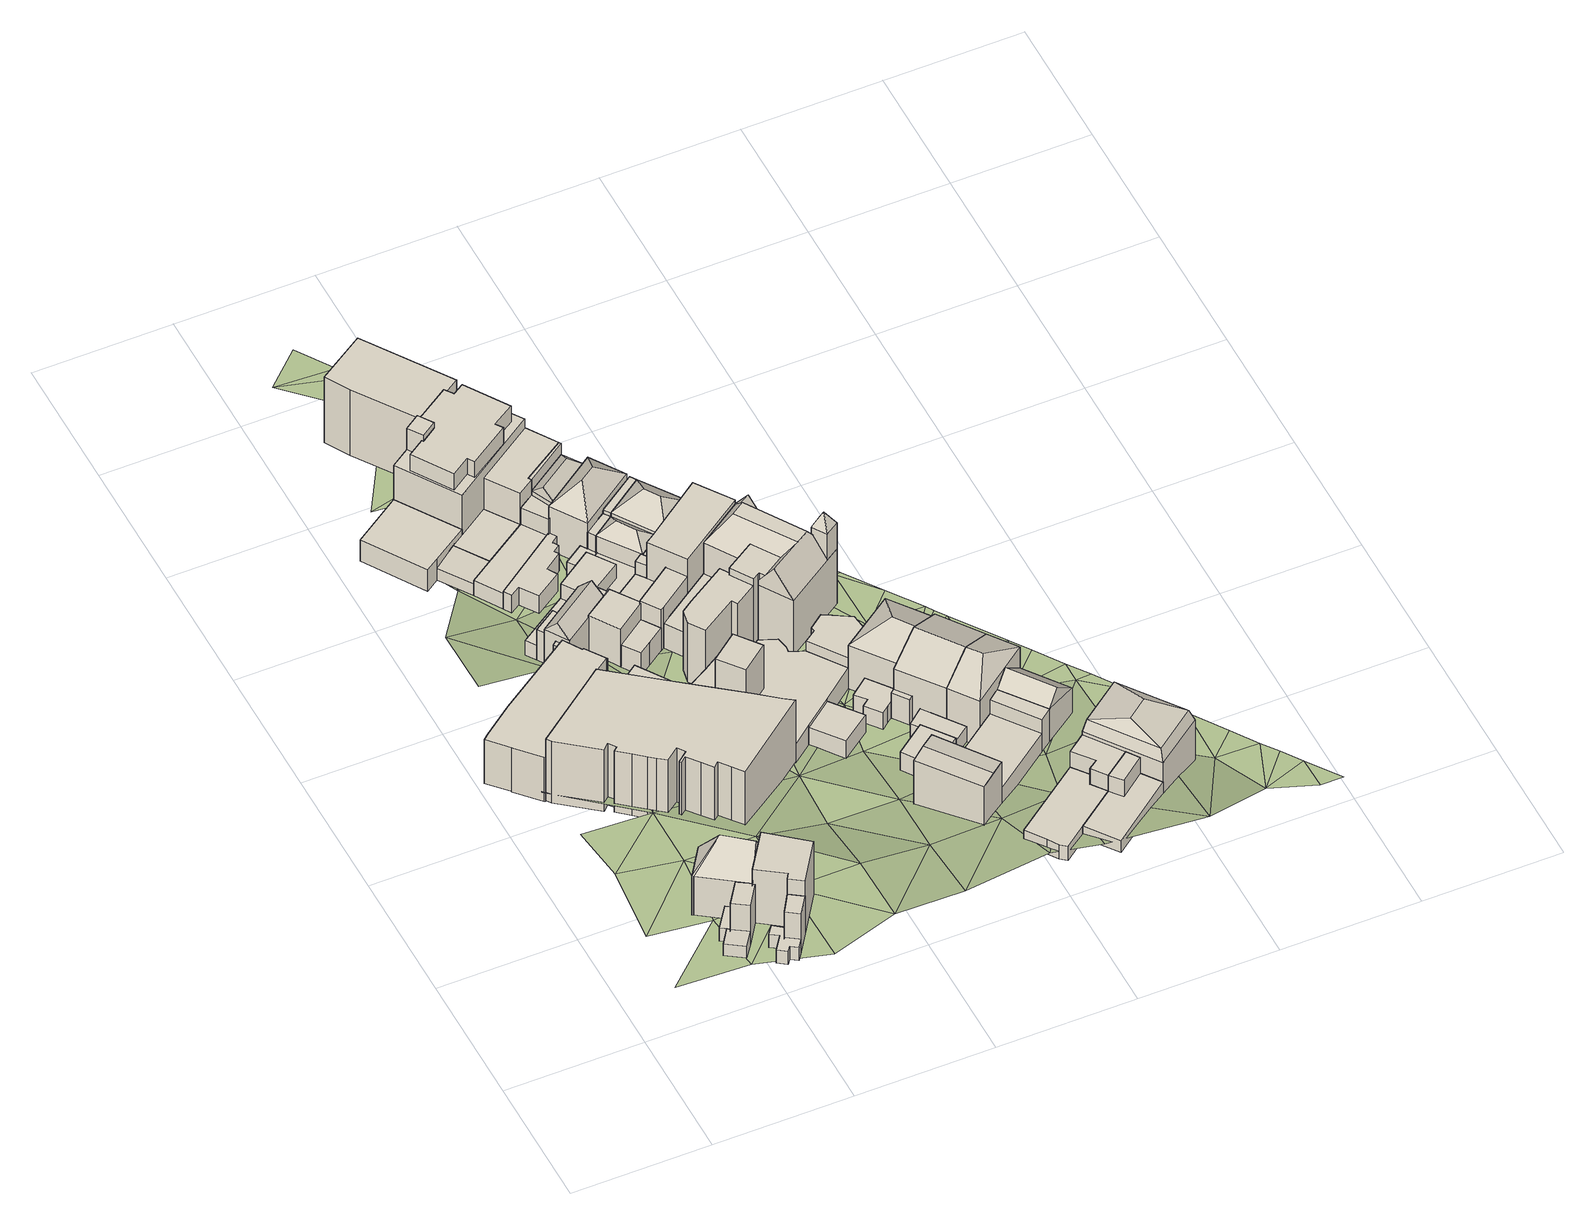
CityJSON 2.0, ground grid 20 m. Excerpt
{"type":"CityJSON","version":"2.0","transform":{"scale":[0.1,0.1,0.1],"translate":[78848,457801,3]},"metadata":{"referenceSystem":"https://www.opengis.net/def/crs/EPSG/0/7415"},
"CityObjects":{
"building1":{"type":"Building","children":["building1-1","building1-2","building1-3","building1-4","building1-5"]},
"building1-1":{"type":"BuildingPart","attributes":{"roofType":"1000","AbsoluteEavesHeight":8.99,"AbsoluteRidgeHeight":8.99,"RelativeEavesHeight":2.37,"RelativeRidgeHeight":2.37},"parents":["building1"],"geometry":[{"type":"Solid","lod":"2","boundaries":[[[[0,1,2,3]],[[1,4,5,2]],[[4,6,7,5]],[[6,0,3,7]],[[6,4,1,0]],[[3,2,5,7]]]]}]},
"building1-2":{"type":"BuildingPart","attributes":{"roofType":"1000","AbsoluteEavesHeight":13.67,"AbsoluteRidgeHeight":13.67,"RelativeEavesHeight":7.06,"RelativeRidgeHeight":7.06},"parents":["building1"],"geometry":[{"type":"Solid","lod":"2","boundaries":[[[[8,9,10,11]],[[9,12,13,10]],[[12,14,15,13]],[[14,16,3,15]],[[16,17,7,3]],[[17,8,11,7]],[[17,16,14,12,9,8]],[[11,10,13,15,3,7]]]]}]},
"building1-3":{"type":"BuildingPart","attributes":{"roofType":"1120","AbsoluteEavesHeight":13.67,"AbsoluteRidgeHeight":18.21,"RelativeEavesHeight":7.1,"RelativeRidgeHeight":11.63},"parents":["building1"],"geometry":[{"type":"Solid","lod":"2","boundaries":[[[[18,19,20,21]],[[19,22,23,20]],[[22,24,25,23]],[[24,18,21,25]],[[19,18,26]],[[22,19,26]],[[24,22,26]],[[18,24,26]],[[21,20,23,25]]]]}]},
"building1-4":{"type":"BuildingPart","attributes":{"roofType":"1130","AbsoluteEavesHeight":13.67,"AbsoluteRidgeHeight":18.21,"RelativeEavesHeight":7.1,"RelativeRidgeHeight":11.63},"parents":["building1"],"geometry":[{"type":"Solid","lod":"2","boundaries":[[[[8,22,23,11]],[[22,19,20,23]],[[19,27,28,20]],[[27,8,11,28]],[[19,22,26]],[[8,27,29]],[[22,8,29,26]],[[27,19,26,29]],[[11,23,20,28]]]]}]},
"building1-5":{"type":"BuildingPart","attributes":{"roofType":"1010","AbsoluteEavesHeight":8.85,"AbsoluteRidgeHeight":9.02,"RelativeEavesHeight":2.24,"RelativeRidgeHeight":2.4},"parents":["building1"],"geometry":[{"type":"Solid","lod":"2","boundaries":[[[[30,31,32,15]],[[31,33,34,32]],[[33,35,36,34]],[[35,30,15,36]],[[35,33,31,30]],[[15,32,34,36]]]]}]},
"building2":{"type":"Building","attributes":{"roofType":"1000","AbsoluteEavesHeight":12.19,"AbsoluteRidgeHeight":12.19,"RelativeEavesHeight":8.06,"RelativeRidgeHeight":8.06},"geometry":[{"type":"Solid","lod":"2","boundaries":[[[[37,38,39,40]],[[38,41,42,39]],[[41,43,44,42]],[[43,45,46,44]],[[45,47,48,46]],[[47,49,50,48]],[[49,51,52,50]],[[51,53,54,52]],[[53,55,56,54]],[[55,57,58,56]],[[57,59,60,58]],[[59,61,62,60]],[[61,63,64,62]],[[63,37,40,64]],[[63,61,59,57,55,53,51,49,47,45,43,41,38,37]],[[40,39,42,44,46,48,50,52,54,56,58,60,62,64]]]]}]},
"building3":{"type":"Building","children":["building3-1","building3-2","building3-3"]},
"building3-1":{"type":"BuildingPart","attributes":{"roofType":"1000","AbsoluteEavesHeight":13.61,"AbsoluteRidgeHeight":13.61,"RelativeEavesHeight":7,"RelativeRidgeHeight":7},"parents":["building3"],"geometry":[{"type":"Solid","lod":"2","boundaries":[[[[65,66,67,68]],[[66,69,70,67]],[[69,71,72,70]],[[71,73,74,72]],[[73,65,68,74]],[[73,71,69,66,65]],[[68,67,70,72,74]]]]}]},
"building3-2":{"type":"BuildingPart","attributes":{"roofType":"1000","AbsoluteEavesHeight":9.01,"AbsoluteRidgeHeight":9.01,"RelativeEavesHeight":2.39,"RelativeRidgeHeight":2.39},"parents":["building3"],"geometry":[{"type":"Solid","lod":"2","boundaries":[[[[75,76,77,78]],[[76,79,80,77]],[[79,81,82,80]],[[81,83,84,82]],[[83,85,86,84]],[[85,87,88,86]],[[87,89,67,88]],[[89,90,68,67]],[[90,91,74,68]],[[91,75,78,74]],[[91,90,89,87,85,83,81,79,76,75]],[[78,77,80,82,84,86,88,67,68,74]]]]}]},
"building3-3":{"type":"BuildingPart","attributes":{"roofType":"1000","AbsoluteEavesHeight":16.35,"AbsoluteRidgeHeight":16.35,"RelativeEavesHeight":9.78,"RelativeRidgeHeight":9.78},"parents":["building3"],"geometry":[{"type":"Solid","lod":"2","boundaries":[[[[92,93,70,72]],[[93,94,95,70]],[[94,96,10,95]],[[96,97,28,10]],[[97,98,99,28]],[[98,92,72,99]],[[98,97,96,94,93,92]],[[72,70,95,10,28,99]]]]}]},
"building4":{"type":"Building","attributes":{"roofType":"1000","AbsoluteEavesHeight":15.6,"AbsoluteRidgeHeight":15.6,"RelativeEavesHeight":11.34,"RelativeRidgeHeight":11.34},"geometry":[{"type":"Solid","lod":"2","boundaries":[[[[100,101,102,103]],[[101,104,105,102]],[[104,106,107,105]],[[106,108,109,107]],[[108,110,111,109]],[[110,112,113,111]],[[112,114,115,113]],[[114,116,117,115]],[[116,118,119,117]],[[118,120,121,119]],[[120,122,123,121]],[[122,124,125,123]],[[124,126,127,125]],[[126,128,129,127]],[[128,130,131,129]],[[130,132,133,131]],[[132,134,135,133]],[[134,136,137,135]],[[136,138,139,137]],[[138,140,141,139]],[[140,142,143,141]],[[142,144,145,143]],[[144,146,147,145]],[[146,148,149,147]],[[148,150,151,149]],[[150,152,153,151]],[[152,154,155,153]],[[154,156,157,155]],[[156,158,159,157]],[[158,100,103,159]],[[158,156,154,152,150,148,146,144,142,140,138,136,134,132,130,128,126,124,122,120,118,116,114,112,110,108,106,104,101,100]],[[103,102,105,107,109,111,113,115,117,119,121,123,125,127,129,131,133,135,137,139,141,143,145,147,149,151,153,155,157,159]]]]}]},
"building5":{"type":"Building","children":["building5-1","building5-2","building5-3","building5-4","building5-5"]},
"building5-1":{"type":"BuildingPart","attributes":{"roofType":"1000","AbsoluteEavesHeight":16.5,"AbsoluteRidgeHeight":16.5,"RelativeEavesHeight":2.91,"RelativeRidgeHeight":2.91},"parents":["building5"],"geometry":[{"type":"Solid","lod":"2","boundaries":[[[[160,161,162,163]],[[161,164,165,162]],[[164,166,167,165]],[[166,168,169,167]],[[168,170,171,169]],[[170,172,173,171]],[[172,174,175,173]],[[174,176,177,175]],[[176,178,179,177]],[[178,180,181,179]],[[180,182,183,181]],[[182,184,185,183]],[[184,186,187,185]],[[186,188,189,187]],[[188,160,163,189]],[[188,186,184,182,180,178,176,174,172,170,168,166,164,161,160]],[[163,162,165,167,169,171,173,175,177,179,181,183,185,187,189]]]]}]},
"building5-2":{"type":"BuildingPart","attributes":{"roofType":"1000","AbsoluteEavesHeight":15.49,"AbsoluteRidgeHeight":15.49,"RelativeEavesHeight":12.06,"RelativeRidgeHeight":12.06},"parents":["building5"],"geometry":[{"type":"Solid","lod":"2","boundaries":[[[[190,191,192,193]],[[191,194,195,192]],[[194,196,197,195]],[[196,198,199,197]],[[198,190,193,199]],[[198,196,194,191,190]],[[193,192,195,197,199]]]]}]},
"building5-3":{"type":"BuildingPart","attributes":{"roofType":"1000","AbsoluteEavesHeight":7.29,"AbsoluteRidgeHeight":7.29,"RelativeEavesHeight":3.86,"RelativeRidgeHeight":3.86},"parents":["building5"],"geometry":[{"type":"Solid","lod":"2","boundaries":[[[[200,201,202,203]],[[201,204,205,202]],[[204,206,207,205]],[[206,208,209,207]],[[208,200,203,209]],[[208,206,204,201,200]],[[203,202,205,207,209]]]]}]},
"building5-4":{"type":"BuildingPart","attributes":{"roofType":"1000","AbsoluteEavesHeight":13.59,"AbsoluteRidgeHeight":13.59,"RelativeEavesHeight":10.16,"RelativeRidgeHeight":10.16},"parents":["building5"],"geometry":[{"type":"Solid","lod":"2","boundaries":[[[[210,169,193,207]],[[169,211,199,193]],[[211,212,213,199]],[[212,214,209,213]],[[214,210,207,209]],[[214,212,211,169,210]],[[207,193,199,213,209]]]]}]},
"building5-5":{"type":"BuildingPart","attributes":{"roofType":"1000","AbsoluteEavesHeight":17.54,"AbsoluteRidgeHeight":17.54,"RelativeEavesHeight":3.94,"RelativeRidgeHeight":3.94},"parents":["building5"],"geometry":[{"type":"Solid","lod":"2","boundaries":[[[[215,216,165,167]],[[216,217,162,165]],[[217,218,219,162]],[[218,215,167,219]],[[218,217,216,215]],[[167,165,162,219]]]]}]},
"building6":{"type":"Building","children":["building6-1","building6-2","building6-3"]},
"building6-1":{"type":"BuildingPart","attributes":{"roofType":"1000","AbsoluteEavesHeight":6.29,"AbsoluteRidgeHeight":6.29,"RelativeEavesHeight":2.82,"RelativeRidgeHeight":2.82},"parents":["building6"],"geometry":[{"type":"Solid","lod":"2","boundaries":[[[[220,221,222,223]],[[221,224,225,222]],[[224,226,227,225]],[[226,220,223,227]],[[226,224,221,220]],[[223,222,225,227]]]]}]},
"building6-2":{"type":"BuildingPart","attributes":{"roofType":"1010","AbsoluteEavesHeight":6.01,"AbsoluteRidgeHeight":6.29,"RelativeEavesHeight":2.53,"RelativeRidgeHeight":2.81},"parents":["building6"],"geometry":[{"type":"Solid","lod":"2","boundaries":[[[[228,229,230,231]],[[229,220,223,230]],[[220,226,227,223]],[[226,228,231,227]],[[226,220,229,228]],[[231,230,223,227]]]]}]},
"building6-3":{"type":"BuildingPart","attributes":{"roofType":"1000","AbsoluteEavesHeight":12,"AbsoluteRidgeHeight":12,"RelativeEavesHeight":8.54,"RelativeRidgeHeight":8.54},"parents":["building6"],"geometry":[{"type":"Solid","lod":"2","boundaries":[[[[232,233,234,235]],[[233,236,237,234]],[[236,238,239,237]],[[238,240,225,239]],[[240,241,222,225]],[[241,232,235,222]],[[241,240,238,236,233,232]],[[235,234,237,239,225,222]]]]}]},
"building7":{"type":"Building","children":["building7-1","building7-2","building7-3","building7-4"]},
"building7-1":{"type":"BuildingPart","attributes":{"roofType":"1130","AbsoluteEavesHeight":10,"AbsoluteRidgeHeight":11.99,"RelativeEavesHeight":6.53,"RelativeRidgeHeight":8.52},"parents":["building7"],"geometry":[{"type":"Solid","lod":"2","boundaries":[[[[242,243,244,239]],[[243,245,246,244]],[[245,247,248,246]],[[247,242,239,248]],[[245,243,249]],[[242,247,250]],[[243,242,250,249]],[[247,245,249,250]],[[239,244,246,248]]]]}]},
"building7-2":{"type":"BuildingPart","attributes":{"roofType":"1000","AbsoluteEavesHeight":12,"AbsoluteRidgeHeight":12,"RelativeEavesHeight":8.53,"RelativeRidgeHeight":8.53},"parents":["building7"],"geometry":[{"type":"Solid","lod":"2","boundaries":[[[[238,236,237,239]],[[236,233,234,237]],[[233,251,244,234]],[[251,238,239,244]],[[251,233,236,238]],[[239,237,234,244]]]]}]},
"building7-3":{"type":"BuildingPart","attributes":{"roofType":"1000","AbsoluteEavesHeight":9.3,"AbsoluteRidgeHeight":9.3,"RelativeEavesHeight":5.83,"RelativeRidgeHeight":5.83},"parents":["building7"],"geometry":[{"type":"Solid","lod":"2","boundaries":[[[[252,253,248,239]],[[253,254,255,248]],[[254,256,257,255]],[[256,252,239,257]],[[256,254,253,252]],[[239,248,255,257]]]]}]},
"building7-4":{"type":"BuildingPart","attributes":{"roofType":"1000","AbsoluteEavesHeight":6.29,"AbsoluteRidgeHeight":6.29,"RelativeEavesHeight":2.82,"RelativeRidgeHeight":2.82},"parents":["building7"],"geometry":[{"type":"Solid","lod":"2","boundaries":[[[[258,259,260,255]],[[259,261,231,260]],[[261,262,257,231]],[[262,258,255,257]],[[262,261,259,258]],[[255,260,231,257]]]]}]},
"building8":{"type":"Building","children":["building8-1","building8-2","building8-3"]},
"building8-1":{"type":"BuildingPart","attributes":{"roofType":"1000","AbsoluteEavesHeight":7.26,"AbsoluteRidgeHeight":7.26,"RelativeEavesHeight":3.71,"RelativeRidgeHeight":3.71},"parents":["building8"],"geometry":[{"type":"Solid","lod":"2","boundaries":[[[[263,264,265,266]],[[264,267,268,265]],[[267,269,270,268]],[[269,271,272,270]],[[271,273,274,272]],[[273,275,276,274]],[[275,277,278,276]],[[277,279,280,278]],[[279,281,282,280]],[[281,283,284,282]],[[283,285,286,284]],[[285,287,288,286]],[[287,289,290,288]],[[289,291,292,290]],[[291,293,294,292]],[[293,295,296,294]],[[295,297,298,296]],[[297,299,300,298]],[[299,301,302,300]],[[301,303,304,302]],[[303,305,306,304]],[[305,263,266,306]],[[305,303,301,299,297,295,293,291,289,287,285,283,281,279,277,275,273,271,269,267,264,263]],[[266,265,268,270,272,274,276,278,280,282,284,286,288,290,292,294,296,298,300,302,304,306]]]]}]},
"building8-2":{"type":"BuildingPart","attributes":{"roofType":"1000","AbsoluteEavesHeight":9.06,"AbsoluteRidgeHeight":9.06,"RelativeEavesHeight":5.53,"RelativeRidgeHeight":5.53},"parents":["building8"],"geometry":[{"type":"Solid","lod":"2","boundaries":[[[[307,308,306,266]],[[308,309,310,306]],[[309,311,312,310]],[[311,313,314,312]],[[313,315,316,314]],[[315,317,318,316]],[[317,319,320,318]],[[319,321,322,320]],[[321,323,324,322]],[[323,325,326,324]],[[325,307,266,326]],[[325,323,321,319,317,315,313,311,309,308,307]],[[266,306,310,312,314,316,318,320,322,324,326]]]]}]},
"building8-3":{"type":"BuildingPart","attributes":{"roofType":"1000","AbsoluteEavesHeight":15.32,"AbsoluteRidgeHeight":15.32,"RelativeEavesHeight":8.05,"RelativeRidgeHeight":8.05},"parents":["building8"],"geometry":[{"type":"Solid","lod":"2","boundaries":[[[[327,328,329,330]],[[328,331,332,329]],[[331,333,334,332]],[[333,327,330,334]],[[333,331,328,327]],[[330,329,332,334]]]]}]},
"building9":{"type":"Building","children":["building9-1","building9-2","building9-3","building9-4","building9-5","building9-6","building9-7","building9-8","building9-9","building9-10","building9-11"]},
"building9-1":{"type":"BuildingPart","attributes":{"roofType":"1000","AbsoluteEavesHeight":9.78,"AbsoluteRidgeHeight":9.78,"RelativeEavesHeight":6.28,"RelativeRidgeHeight":6.28},"parents":["building9"],"geometry":[{"type":"Solid","lod":"2","boundaries":[[[[335,336,337,338]],[[336,339,340,337]],[[339,341,342,340]],[[341,335,338,342]],[[341,339,336,335]],[[338,337,340,342]]]]}]},
"building9-2":{"type":"BuildingPart","attributes":{"roofType":"1000","AbsoluteEavesHeight":10.38,"AbsoluteRidgeHeight":10.38,"RelativeEavesHeight":6.91,"RelativeRidgeHeight":6.91},"parents":["building9"],"geometry":[{"type":"Solid","lod":"2","boundaries":[[[[343,344,345,337]],[[344,346,347,345]],[[346,348,340,347]],[[348,343,337,340]],[[348,346,344,343]],[[337,345,347,340]]]]}]},
"building9-3":{"type":"BuildingPart","attributes":{"roofType":"1040","AbsoluteEavesHeight":10.38,"AbsoluteRidgeHeight":13.21,"RelativeEavesHeight":6.92,"RelativeRidgeHeight":9.75},"parents":["building9"],"geometry":[{"type":"Solid","lod":"2","boundaries":[[[[349,348,340,350]],[[348,346,347,340]],[[346,351,352,347]],[[351,349,350,352]],[[346,348,353]],[[349,351,354]],[[348,349,354,353]],[[351,346,353,354]],[[350,340,347,352]]]]}]},
"building9-4":{"type":"BuildingPart","attributes":{"roofType":"1000","AbsoluteEavesHeight":9.04,"AbsoluteRidgeHeight":9.04,"RelativeEavesHeight":4.76,"RelativeRidgeHeight":4.76},"parents":["building9"],"geometry":[{"type":"Solid","lod":"2","boundaries":[[[[355,356,357,358]],[[356,359,360,357]],[[359,361,362,360]],[[361,355,358,362]],[[361,359,356,355]],[[358,357,360,362]]]]}]},
"building9-5":{"type":"BuildingPart","attributes":{"roofType":"1030","AbsoluteEavesHeight":10.24,"AbsoluteRidgeHeight":12.26,"RelativeEavesHeight":6.48,"RelativeRidgeHeight":8.49},"parents":["building9"],"geometry":[{"type":"Solid","lod":"2","boundaries":[[[[363,364,365,366]],[[364,367,368,365]],[[367,369,370,368]],[[369,363,366,370]],[[367,364,371]],[[363,369,372]],[[364,363,372,371]],[[369,367,371,372]],[[366,365,368,370]]]]}]},
"building9-6":{"type":"BuildingPart","attributes":{"roofType":"1000","AbsoluteEavesHeight":9.78,"AbsoluteRidgeHeight":9.78,"RelativeEavesHeight":6.29,"RelativeRidgeHeight":6.29},"parents":["building9"],"geometry":[{"type":"Solid","lod":"2","boundaries":[[[[373,374,375,350]],[[374,376,377,375]],[[376,378,379,377]],[[378,373,350,379]],[[378,376,374,373]],[[350,375,377,379]]]]}]},
"building9-7":{"type":"BuildingPart","attributes":{"roofType":"1040","AbsoluteEavesHeight":9.78,"AbsoluteRidgeHeight":11.68,"RelativeEavesHeight":6.29,"RelativeRidgeHeight":8.19},"parents":["building9"],"geometry":[{"type":"Solid","lod":"2","boundaries":[[[[339,378,379,340]],[[378,376,377,379]],[[376,341,342,377]],[[341,339,340,342]],[[376,378,380]],[[339,341,381]],[[378,339,381,380]],[[341,376,380,381]],[[340,379,377,342]]]]}]},
"building9-8":{"type":"BuildingPart","attributes":{"roofType":"1000","AbsoluteEavesHeight":9.35,"AbsoluteRidgeHeight":9.35,"RelativeEavesHeight":5.82,"RelativeRidgeHeight":5.82},"parents":["building9"],"geometry":[{"type":"Solid","lod":"2","boundaries":[[[[382,383,384,385]],[[383,386,387,384]],[[386,388,389,387]],[[388,390,391,389]],[[390,392,393,391]],[[392,382,385,393]],[[392,390,388,386,383,382]],[[385,384,387,389,391,393]]]]}]},
"building9-9":{"type":"BuildingPart","attributes":{"roofType":"1000","AbsoluteEavesHeight":6.78,"AbsoluteRidgeHeight":6.78,"RelativeEavesHeight":3.27,"RelativeRidgeHeight":3.27},"parents":["building9"],"geometry":[{"type":"Solid","lod":"2","boundaries":[[[[394,395,389,391]],[[395,396,387,389]],[[396,397,398,387]],[[397,399,400,398]],[[399,401,393,400]],[[401,394,391,393]],[[401,399,397,396,395,394]],[[391,389,387,398,400,393]]]]}]},
"building9-10":{"type":"BuildingPart","attributes":{"roofType":"1000","AbsoluteEavesHeight":6.75,"AbsoluteRidgeHeight":6.75,"RelativeEavesHeight":3.07,"RelativeRidgeHeight":3.07},"parents":["building9"],"geometry":[{"type":"Solid","lod":"2","boundaries":[[[[402,403,404,405]],[[403,406,407,404]],[[406,408,409,407]],[[408,410,411,409]],[[410,412,413,411]],[[412,402,405,413]],[[412,410,408,406,403,402]],[[405,404,407,409,411,413]]]]}]},
"building9-11":{"type":"BuildingPart","attributes":{"roofType":"1000","AbsoluteEavesHeight":9.64,"AbsoluteRidgeHeight":9.64,"RelativeEavesHeight":5.73,"RelativeRidgeHeight":5.73},"parents":["building9"],"geometry":[{"type":"Solid","lod":"2","boundaries":[[[[414,415,416,417]],[[415,418,419,416]],[[418,420,421,419]],[[420,414,417,421]],[[420,418,415,414]],[[417,416,419,421]]]]}]},
"building10":{"type":"Building","children":["building10-1","building10-2","building10-3"]},
"building10-1":{"type":"BuildingPart","attributes":{"roofType":"1000","AbsoluteEavesHeight":6.78,"AbsoluteRidgeHeight":6.78,"RelativeEavesHeight":3.28,"RelativeRidgeHeight":3.28},"parents":["building10"],"geometry":[{"type":"Solid","lod":"2","boundaries":[[[[422,423,338,424]],[[423,397,398,338]],[[397,425,426,398]],[[425,427,428,426]],[[427,429,430,428]],[[429,422,424,430]],[[429,427,425,397,423,422]],[[424,338,398,426,428,430]]]]}]},
"building10-2":{"type":"BuildingPart","attributes":{"roofType":"1040","AbsoluteEavesHeight":11.48,"AbsoluteRidgeHeight":14.59,"RelativeEavesHeight":8.01,"RelativeRidgeHeight":11.12},"parents":["building10"],"geometry":[{"type":"Solid","lod":"2","boundaries":[[[[431,432,246,433]],[[432,434,435,246]],[[434,436,424,435]],[[436,431,433,424]],[[434,432,437]],[[431,436,438]],[[432,431,438,437]],[[436,434,437,438]],[[433,246,435,424]]]]}]},
"building10-3":{"type":"BuildingPart","attributes":{"roofType":"1000","AbsoluteEavesHeight":6.69,"AbsoluteRidgeHeight":6.69,"RelativeEavesHeight":3.22,"RelativeRidgeHeight":3.22},"parents":["building10"],"geometry":[{"type":"Solid","lod":"2","boundaries":[[[[439,440,441,442]],[[440,443,444,441]],[[443,445,446,444]],[[445,447,260,446]],[[447,448,433,260]],[[448,449,450,433]],[[449,451,452,450]],[[451,453,454,452]],[[453,455,456,454]],[[455,457,458,456]],[[457,459,460,458]],[[459,439,442,460]],[[459,457,455,453,451,449,448,447,445,443,440,439]],[[442,441,444,446,260,433,450,452,454,456,458,460]]]]}]},
"building11":{"type":"Building","children":["building11-1","building11-2","building11-3","building11-4","building11-5","building11-6"]},
"building11-1":{"type":"BuildingPart","attributes":{"roofType":"1000","AbsoluteEavesHeight":14.07,"AbsoluteRidgeHeight":14.07,"RelativeEavesHeight":10.62,"RelativeRidgeHeight":10.62},"parents":["building11"],"geometry":[{"type":"Solid","lod":"2","boundaries":[[[[461,462,375,463]],[[462,464,352,375]],[[464,465,466,352]],[[465,467,468,466]],[[467,469,470,468]],[[469,461,463,470]],[[469,467,465,464,462,461]],[[463,375,352,466,468,470]]]]}]},
"building11-2":{"type":"BuildingPart","attributes":{"roofType":"1000","AbsoluteEavesHeight":7.48,"AbsoluteRidgeHeight":7.48,"RelativeEavesHeight":3.96,"RelativeRidgeHeight":3.96},"parents":["building11"],"geometry":[{"type":"Solid","lod":"2","boundaries":[[[[471,472,473,463]],[[472,474,475,473]],[[474,476,477,475]],[[476,478,479,477]],[[478,471,463,479]],[[478,476,474,472,471]],[[463,473,475,477,479]]]]}]},
"building11-3":{"type":"BuildingPart","attributes":{"roofType":"1000","AbsoluteEavesHeight":9.78,"AbsoluteRidgeHeight":9.78,"RelativeEavesHeight":6.27,"RelativeRidgeHeight":6.27},"parents":["building11"],"geometry":[{"type":"Solid","lod":"2","boundaries":[[[[480,374,375,400]],[[374,481,463,375]],[[481,482,479,463]],[[482,480,400,479]],[[482,481,374,480]],[[400,375,463,479]]]]}]},
"building11-4":{"type":"BuildingPart","attributes":{"roofType":"1000","AbsoluteEavesHeight":10.57,"AbsoluteRidgeHeight":10.57,"RelativeEavesHeight":6.95,"RelativeRidgeHeight":6.95},"parents":["building11"],"geometry":[{"type":"Solid","lod":"2","boundaries":[[[[483,484,485,486]],[[484,487,488,485]],[[487,489,490,488]],[[489,491,492,490]],[[491,493,494,492]],[[493,483,486,494]],[[493,491,489,487,484,483]],[[486,485,488,490,492,494]]]]}]},
"building11-5":{"type":"BuildingPart","attributes":{"roofType":"1000","AbsoluteEavesHeight":7.67,"AbsoluteRidgeHeight":7.67,"RelativeEavesHeight":4.08,"RelativeRidgeHeight":4.08},"parents":["building11"],"geometry":[{"type":"Solid","lod":"2","boundaries":[[[[495,496,497,498]],[[496,499,500,497]],[[499,501,490,500]],[[501,502,488,490]],[[502,495,498,488]],[[502,501,499,496,495]],[[498,497,500,490,488]]]]}]},
"building11-6":{"type":"BuildingPart","attributes":{"roofType":"1000","AbsoluteEavesHeight":10.97,"AbsoluteRidgeHeight":10.97,"RelativeEavesHeight":7.46,"RelativeRidgeHeight":7.46},"parents":["building11"],"geometry":[{"type":"Solid","lod":"2","boundaries":[[[[503,504,505,470]],[[504,506,507,505]],[[506,508,509,507]],[[508,510,473,509]],[[510,503,470,473]],[[510,508,506,504,503]],[[470,505,507,509,473]]]]}]},
"building12":{"type":"Building","attributes":{"roofType":"1000","AbsoluteEavesHeight":6.86,"AbsoluteRidgeHeight":6.86,"RelativeEavesHeight":3.12,"RelativeRidgeHeight":3.12},"geometry":[{"type":"Solid","lod":"2","boundaries":[[[[511,512,513,514]],[[512,515,516,513]],[[515,517,518,516]],[[517,511,514,518]],[[517,515,512,511]],[[514,513,516,518]]]]}]},
"building13":{"type":"Building","attributes":{"roofType":"1030","AbsoluteEavesHeight":12.31,"AbsoluteRidgeHeight":12.59,"RelativeEavesHeight":8.29,"RelativeRidgeHeight":8.57},"geometry":[{"type":"Solid","lod":"2","boundaries":[[[[519,520,521,522]],[[520,523,524,521]],[[523,525,526,524]],[[525,519,522,526]],[[523,520,527]],[[519,525,528]],[[520,519,528,527]],[[525,523,527,528]],[[522,521,524,526]]]]}]},
"building14":{"type":"Building","children":["building14-1","building14-2","building14-3","building14-4","building14-5","building14-6","building14-7"]},
"building14-1":{"type":"BuildingPart","attributes":{"roofType":"1130","AbsoluteEavesHeight":13.62,"AbsoluteRidgeHeight":16.23,"RelativeEavesHeight":10.16,"RelativeRidgeHeight":12.77},"parents":["building14"],"geometry":[{"type":"Solid","lod":"2","boundaries":[[[[529,530,531,532]],[[530,533,534,531]],[[533,535,468,534]],[[535,529,532,468]],[[533,530,536]],[[529,535,537]],[[530,529,537,536]],[[535,533,536,537]],[[532,531,534,468]]]]}]},
"building14-2":{"type":"BuildingPart","attributes":{"roofType":"1000","AbsoluteEavesHeight":15.6,"AbsoluteRidgeHeight":15.6,"RelativeEavesHeight":12.05,"RelativeRidgeHeight":12.05},"parents":["building14"],"geometry":[{"type":"Solid","lod":"2","boundaries":[[[[538,539,540,541]],[[539,542,543,540]],[[542,544,545,543]],[[544,546,547,545]],[[546,548,549,547]],[[548,550,551,549]],[[550,538,541,551]],[[550,548,546,544,542,539,538]],[[541,540,543,545,547,549,551]]]]}]},
"building14-3":{"type":"BuildingPart","attributes":{"roofType":"1130","AbsoluteEavesHeight":13.62,"AbsoluteRidgeHeight":17.93,"RelativeEavesHeight":10.12,"RelativeRidgeHeight":14.43},"parents":["building14"],"geometry":[{"type":"Solid","lod":"2","boundaries":[[[[552,553,554,555]],[[553,556,557,554]],[[556,558,559,557]],[[558,552,555,559]],[[556,553,560]],[[552,558,561]],[[553,552,561,560]],[[558,556,560,561]],[[555,554,557,559]]]]}]},
"building14-4":{"type":"BuildingPart","attributes":{"roofType":"1040","AbsoluteEavesHeight":13.62,"AbsoluteRidgeHeight":17.93,"RelativeEavesHeight":10.16,"RelativeRidgeHeight":14.46},"parents":["building14"],"geometry":[{"type":"Solid","lod":"2","boundaries":[[[[562,563,564,565]],[[563,533,534,564]],[[533,553,554,534]],[[553,562,565,554]],[[563,562,566,567]],[[533,563,567,568]],[[553,533,568,560]],[[562,553,560,566]],[[568,567,566,560]],[[565,564,534,554]]]]}]},
"building14-5":{"type":"BuildingPart","attributes":{"roofType":"1000","AbsoluteEavesHeight":14.44,"AbsoluteRidgeHeight":14.44,"RelativeEavesHeight":10.89,"RelativeRidgeHeight":10.89},"parents":["building14"],"geometry":[{"type":"Solid","lod":"2","boundaries":[[[[569,570,541,571]],[[570,572,551,541]],[[572,573,294,551]],[[573,574,292,294]],[[574,575,290,292]],[[575,576,577,290]],[[576,578,579,577]],[[578,580,581,579]],[[580,582,583,581]],[[582,569,571,583]],[[582,580,578,576,575,574,573,572,570,569]],[[571,541,551,294,292,290,577,579,581,583]]]]}]},
"building14-6":{"type":"BuildingPart","attributes":{"roofType":"1000","AbsoluteEavesHeight":7.98,"AbsoluteRidgeHeight":7.98,"RelativeEavesHeight":4.49,"RelativeRidgeHeight":4.49},"parents":["building14"],"geometry":[{"type":"Solid","lod":"2","boundaries":[[[[584,585,586,564]],[[585,587,571,586]],[[587,588,583,571]],[[588,589,581,583]],[[589,590,505,581]],[[590,584,564,505]],[[590,589,588,587,585,584]],[[564,586,571,583,581,505]]]]}]},
"building14-7":{"type":"BuildingPart","attributes":{"roofType":"1120","AbsoluteEavesHeight":18.41,"AbsoluteRidgeHeight":20.77,"RelativeEavesHeight":4.79,"RelativeRidgeHeight":7.15},"parents":["building14"],"geometry":[{"type":"Solid","lod":"2","boundaries":[[[[591,592,593,594]],[[592,595,596,593]],[[595,597,556,596]],[[597,591,594,556]],[[592,591,598]],[[595,592,598]],[[597,595,598]],[[591,597,598]],[[594,593,596,556]]]]}]},
"building15":{"type":"Building","children":["building15-1","building15-2"]},
"building15-1":{"type":"BuildingPart","attributes":{"roofType":"1000","AbsoluteEavesHeight":6.6,"AbsoluteRidgeHeight":6.6,"RelativeEavesHeight":2.95,"RelativeRidgeHeight":2.95},"parents":["building15"],"geometry":[{"type":"Solid","lod":"2","boundaries":[[[[599,600,601,602]],[[600,603,604,601]],[[603,605,606,604]],[[605,607,608,606]],[[607,609,610,608]],[[609,611,612,610]],[[611,599,602,612]],[[611,609,607,605,603,600,599]],[[602,601,604,606,608,610,612]]]]}]},
"building15-2":{"type":"BuildingPart","attributes":{"roofType":"1130","AbsoluteEavesHeight":11.36,"AbsoluteRidgeHeight":14,"RelativeEavesHeight":7.84,"RelativeRidgeHeight":10.48},"parents":["building15"],"geometry":[{"type":"Solid","lod":"2","boundaries":[[[[613,614,266,615]],[[614,616,617,266]],[[616,618,619,617]],[[618,613,615,619]],[[616,614,620]],[[613,618,621]],[[614,613,621,620]],[[618,616,620,621]],[[615,266,617,619]]]]}]},
"building16":{"type":"Building","children":["building16-1","building16-2","building16-3","building16-4"]},
"building16-1":{"type":"BuildingPart","attributes":{"roofType":"1030","AbsoluteEavesHeight":11.96,"AbsoluteRidgeHeight":14.6,"RelativeEavesHeight":8.42,"RelativeRidgeHeight":11.06},"parents":["building16"],"geometry":[{"type":"Solid","lod":"2","boundaries":[[[[622,623,624,619]],[[623,625,626,624]],[[625,627,628,626]],[[627,622,619,628]],[[625,623,629]],[[622,627,630]],[[623,622,630,629]],[[627,625,629,630]],[[619,624,626,628]]]]}]},
"building16-2":{"type":"BuildingPart","attributes":{"roofType":"1000","AbsoluteEavesHeight":8.32,"AbsoluteRidgeHeight":8.32,"RelativeEavesHeight":4.67,"RelativeRidgeHeight":4.67},"parents":["building16"],"geometry":[{"type":"Solid","lod":"2","boundaries":[[[[631,632,633,634]],[[632,635,636,633]],[[635,637,638,636]],[[637,631,634,638]],[[637,635,632,631]],[[634,633,636,638]]]]}]},
"building16-3":{"type":"BuildingPart","attributes":{"roofType":"1000","AbsoluteEavesHeight":6.96,"AbsoluteRidgeHeight":6.96,"RelativeEavesHeight":3.22,"RelativeRidgeHeight":3.22},"parents":["building16"],"geometry":[{"type":"Solid","lod":"2","boundaries":[[[[639,640,641,642]],[[640,643,644,641]],[[643,645,646,644]],[[645,647,648,646]],[[647,649,650,648]],[[649,639,642,650]],[[649,647,645,643,640,639]],[[642,641,644,646,648,650]]]]}]},
"building16-4":{"type":"BuildingPart","attributes":{"roofType":"1000","AbsoluteEavesHeight":6.46,"AbsoluteRidgeHeight":6.46,"RelativeEavesHeight":2.8,"RelativeRidgeHeight":2.8},"parents":["building16"],"geometry":[{"type":"Solid","lod":"2","boundaries":[[[[651,652,653,648]],[[652,654,655,653]],[[654,656,657,655]],[[656,658,650,657]],[[658,651,648,650]],[[658,656,654,652,651]],[[648,653,655,657,650]]]]}]},
"building17":{"type":"Building","children":["building17-1","building17-2","building17-3"]},
"building17-1":{"type":"BuildingPart","attributes":{"roofType":"1030","AbsoluteEavesHeight":8.95,"AbsoluteRidgeHeight":11.97,"RelativeEavesHeight":5.33,"RelativeRidgeHeight":8.35},"parents":["building17"],"geometry":[{"type":"Solid","lod":"2","boundaries":[[[[659,660,661,662]],[[660,663,664,661]],[[663,665,666,664]],[[665,659,662,666]],[[663,660,667]],[[659,665,668]],[[660,659,668,667]],[[665,663,667,668]],[[662,661,664,666]]]]}]},
"building17-2":{"type":"BuildingPart","attributes":{"roofType":"1000","AbsoluteEavesHeight":9.85,"AbsoluteRidgeHeight":9.85,"RelativeEavesHeight":6.11,"RelativeRidgeHeight":6.11},"parents":["building17"],"geometry":[{"type":"Solid","lod":"2","boundaries":[[[[660,659,669,670]],[[659,671,672,669]],[[671,673,674,672]],[[673,660,670,674]],[[673,671,659,660]],[[670,669,672,674]]]]}]},
"building17-3":{"type":"BuildingPart","attributes":{"roofType":"1000","AbsoluteEavesHeight":7.35,"AbsoluteRidgeHeight":7.35,"RelativeEavesHeight":3.59,"RelativeRidgeHeight":3.59},"parents":["building17"],"geometry":[{"type":"Solid","lod":"2","boundaries":[[[[675,676,677,678]],[[676,679,680,677]],[[679,681,682,680]],[[681,675,678,682]],[[681,679,676,675]],[[678,677,680,682]]]]}]},
"building18":{"type":"Building","attributes":{"roofType":"1130","AbsoluteEavesHeight":11.96,"AbsoluteRidgeHeight":14.6,"RelativeEavesHeight":8.4,"RelativeRidgeHeight":11.04},"geometry":[{"type":"Solid","lod":"2","boundaries":[[[[623,683,664,684]],[[683,685,686,664]],[[685,625,687,686]],[[625,623,684,687]],[[685,683,688]],[[623,625,629]],[[683,623,629,688]],[[625,685,688,629]],[[684,664,686,687]]]]}]},
"building19":{"type":"Building","children":["building19-1","building19-2"]},
"building19-1":{"type":"BuildingPart","attributes":{"roofType":"1000","AbsoluteEavesHeight":10.2,"AbsoluteRidgeHeight":10.2,"RelativeEavesHeight":5.35,"RelativeRidgeHeight":5.35},"parents":["building19"],"geometry":[{"type":"Solid","lod":"2","boundaries":[[[[689,690,691,692]],[[690,693,694,691]],[[693,695,696,694]],[[695,689,692,696]],[[695,693,690,689]],[[692,691,694,696]]]]}]},
"building19-2":{"type":"BuildingPart","attributes":{"roofType":"1000","AbsoluteEavesHeight":7.29,"AbsoluteRidgeHeight":7.29,"RelativeEavesHeight":2.16,"RelativeRidgeHeight":2.16},"parents":["building19"],"geometry":[{"type":"Solid","lod":"2","boundaries":[[[[697,698,699,700]],[[698,701,702,699]],[[701,703,704,702]],[[703,705,706,704]],[[705,707,708,706]],[[707,697,700,708]],[[707,705,703,701,698,697]],[[700,699,702,704,706,708]]]]}]},
"building20":{"type":"Building","children":["building20-1","building20-2","building20-3"]},
"building20-1":{"type":"BuildingPart","attributes":{"roofType":"1060","AbsoluteEavesHeight":10.75,"AbsoluteRidgeHeight":13.89,"RelativeEavesHeight":7.17,"RelativeRidgeHeight":10.31},"parents":["building20"],"geometry":[{"type":"Solid","lod":"2","boundaries":[[[[709,710,711,712]],[[710,713,714,711]],[[713,715,716,714]],[[715,709,712,716]],[[710,709,717,718]],[[713,710,718,719]],[[715,713,719,720]],[[709,715,720,717]],[[718,717,721,722]],[[719,718,722]],[[720,719,722,721]],[[717,720,721]],[[712,711,714,716]]]]}]},
"building20-2":{"type":"BuildingPart","attributes":{"roofType":"1000","AbsoluteEavesHeight":7.29,"AbsoluteRidgeHeight":7.29,"RelativeEavesHeight":2.57,"RelativeRidgeHeight":2.57},"parents":["building20"],"geometry":[{"type":"Solid","lod":"2","boundaries":[[[[723,724,725,726]],[[724,727,728,725]],[[727,729,730,728]],[[729,731,732,730]],[[731,733,734,732]],[[733,735,736,734]],[[735,703,737,736]],[[703,723,726,737]],[[703,735,733,731,729,727,724,723]],[[726,725,728,730,732,734,736,737]]]]}]},
"building20-3":{"type":"BuildingPart","attributes":{"roofType":"1000","AbsoluteEavesHeight":10.2,"AbsoluteRidgeHeight":10.2,"RelativeEavesHeight":5.8,"RelativeRidgeHeight":5.8},"parents":["building20"],"geometry":[{"type":"Solid","lod":"2","boundaries":[[[[738,739,740,741]],[[739,742,743,740]],[[742,744,745,743]],[[744,693,746,745]],[[693,690,747,746]],[[690,738,741,747]],[[690,693,744,742,739,738]],[[741,740,743,745,746,747]]]]}]},
"terrain1":{"type":"TINRelief","geometry":[{"type":"CompositeSurface","lod":"2","boundaries":[[[748,749,750]],[[751,752,753]],[[752,750,753]],[[754,751,755]],[[751,753,755]],[[750,749,756]],[[753,750,756]],[[749,757,756]],[[758,759,760]],[[759,755,760]],[[755,753,761]],[[753,756,761]],[[762,763,764]],[[758,760,764]],[[756,757,765]],[[762,764,766]],[[762,766,767]],[[761,756,768]],[[760,755,769]],[[755,761,770]],[[756,765,768]],[[771,772,767]],[[764,760,773]],[[766,764,773]],[[755,770,769]],[[761,768,774]],[[773,760,769]],[[761,774,770]],[[775,771,776]],[[767,766,777]],[[766,773,778]],[[768,765,779]],[[771,767,777]],[[775,776,780]],[[774,768,779]],[[773,769,781]],[[765,782,779]],[[766,778,777]],[[778,773,781]],[[770,774,783]],[[784,785,786]],[[776,771,787]],[[769,770,788]],[[784,780,789]],[[774,779,783]],[[784,789,785]],[[781,769,788]],[[771,777,787]],[[780,776,790]],[[770,783,791]],[[779,782,792]],[[789,780,793]],[[777,778,794]],[[776,787,795]],[[793,780,796]],[[776,795,790]],[[770,797,788]],[[770,791,797]],[[783,779,792]],[[780,790,796]],[[778,781,798]],[[782,799,792]],[[787,777,794]],[[791,783,800]],[[781,788,801]],[[795,787,802]],[[790,795,803]],[[803,795,802]],[[788,797,804]],[[783,792,800]],[[778,798,794]],[[787,805,802]],[[797,791,806]],[[805,787,807]],[[787,794,808]],[[791,800,806]],[[787,808,807]],[[788,804,801]],[[781,801,798]],[[792,799,809]],[[808,794,810]],[[800,792,809]],[[804,797,811]],[[810,794,812]],[[799,813,809]],[[797,806,814]],[[794,815,812]],[[794,798,815]],[[801,804,811]],[[797,814,811]],[[800,809,816]],[[806,800,817]],[[815,798,818]],[[798,801,819]],[[818,798,819]],[[801,820,819]],[[800,816,817]],[[809,813,821]],[[801,811,822]],[[814,806,823]],[[801,824,820]],[[801,822,824]],[[806,817,823]],[[822,811,825]],[[814,826,811]],[[816,809,827]],[[824,822,828]],[[822,825,828]],[[811,826,825]],[[814,823,829]],[[814,830,826]],[[809,821,831]],[[814,829,830]],[[817,816,832]],[[809,831,827]],[[823,817,833]],[[816,827,832]],[[829,823,833]],[[817,834,833]],[[817,835,834]],[[817,832,835]],[[821,836,831]],[[832,827,837]],[[831,838,827]],[[835,832,839]],[[821,840,836]],[[832,837,839]],[[827,838,837]],[[831,836,841]],[[831,842,838]],[[831,841,842]],[[836,843,841]],[[836,840,844]],[[843,836,844]],[[840,845,844]],[[840,846,847]],[[840,847,845]],[[847,846,848]]]}]}
},
"vertices":[
[161,85,60],[149,93,60],[149,93,36],[161,85,36],[172,125,60],[172,125,36],[183,117,60],[183,117,36],
[202,105,107],[201,104,107],[201,104,36],[202,105,36],[204,102,107],[204,102,36],[183,71,107],[183,71,36],[161,85,107],[183,117,107],
[167,193,107],[195,197,107],[195,197,36],[167,193,36],[139,148,107],[139,148,36],[137,149,107],[137,149,36],[182,161,152],
[239,159,107],[239,159,36],[220,132,152],
[183,71,60],[168,51,57],[168,51,36],[143,68,57],[143,68,36],[157,88,60],[157,88,36],
[147,512,92],[155,499,92],[155,499,11],[147,512,11],[65,431,92],[65,431,11],[63,432,92],[63,432,11],[33,465,92],[33,465,11],[34,465,92],[34,465,11],[8,493,92],[8,493,11],[16,500,92],[16,500,11],[60,533,92],[60,533,11],[173,609,92],[173,609,11],[189,583,92],[189,583,11],[191,584,92],[191,584,11],[211,555,92],[211,555,11],[209,555,92],[209,555,11],
[217,43,106],[226,57,106],[226,57,36],[217,43,36],[234,70,106],[234,70,36],[253,57,106],[253,57,36],[235,31,106],[235,31,36],
[226,18,60],[216,25,60],[216,25,36],[226,18,36],[211,18,60],[211,18,36],[198,27,60],[198,27,36],[213,48,60],[213,48,36],[201,56,60],[201,56,36],[211,69,60],[211,69,36],[226,57,60],[217,43,60],[235,31,60],
[253,57,134],[234,70,134],[239,78,134],[239,78,36],[201,104,134],[239,159,134],[293,115,134],[293,115,36],
[368,367,126],[382,357,126],[382,357,13],[368,367,13],[270,270,126],[270,270,13],[258,285,126],[258,285,13],[246,301,126],[246,301,13],[238,294,126],[238,294,13],[226,309,126],[226,309,13],[212,327,126],[212,327,13],[204,320,126],[204,320,13],[202,322,126],[202,322,13],[202,323,126],[202,323,13],[207,327,126],[207,327,13],[217,335,126],[217,335,13],[209,346,126],[209,346,13],[190,331,126],[190,331,13],[178,340,126],[178,340,13],[169,347,126],[169,347,13],[153,360,126],[153,360,13],[135,375,126],[135,375,13],[141,380,126],[141,380,13],[133,390,126],[133,390,13],[124,382,126],[124,382,13],[70,424,126],[70,424,13],[65,431,126],[65,431,13],[155,499,126],[155,499,13],[176,515,126],[176,515,13],[237,468,126],[237,468,13],[268,444,126],[268,444,13],[302,418,126],[302,418,13],[339,390,126],[339,390,13],
[144,966,135],[146,964,135],[146,964,106],[144,966,106],[168,979,135],[168,979,106],[154,1000,135],[154,1000,106],[165,1007,135],[165,1007,106],[208,1035,135],[208,1035,106],[217,1023,135],[217,1023,106],[233,1033,135],[233,1033,106],[273,972,135],[273,972,106],[241,952,135],[241,952,106],[248,942,135],[248,942,106],[189,903,135],[189,903,106],[183,913,135],[183,913,106],[156,895,135],[156,895,106],[120,950,135],[120,950,106],
[165,1007,125],[104,1094,125],[104,1094,4],[165,1007,4],[84,1129,125],[84,1129,4],[152,1173,125],[152,1173,4],[234,1052,125],[234,1052,4],
[109,848,43],[91,836,43],[91,836,4],[109,848,4],[36,921,43],[36,921,4],[105,967,43],[105,967,4],[161,882,43],[161,882,4],
[105,967,106],[234,1052,106],[291,969,106],[291,969,4],[161,882,106],
[154,1000,145],[168,979,145],[146,964,145],[132,985,145],[132,985,106],
[143,870,33],[205,912,33],[205,912,5],[143,870,5],[236,867,33],[236,867,5],[173,825,33],[173,825,5],
[140,803,27],[109,848,27],[109,848,5],[140,803,5],
[291,969,90],[319,927,90],[319,927,5],[291,969,5],[257,887,90],[257,887,5],[259,882,90],[259,882,5],[236,867,90],[205,912,90],
[259,882,70],[321,924,70],[321,924,5],[343,892,70],[343,892,5],[276,845,70],[276,845,5],[316,897,90],[267,864,90],
[321,924,90],
[259,882,63],[276,845,63],[260,833,63],[260,833,5],[237,867,63],[237,867,5],
[260,833,33],[164,766,33],[164,766,5],[140,803,33],[237,867,33],
[501,451,43],[453,413,43],[453,413,5],[501,451,5],[412,381,43],[412,381,5],[382,357,43],[382,357,5],[368,367,43],[368,367,5],[339,390,43],[339,390,5],[302,418,43],[302,418,5],[268,444,43],[268,444,5],[237,468,43],[237,468,5],[176,515,43],[176,515,5],[217,543,43],[217,543,5],[257,572,43],[257,572,5],[301,507,43],[301,507,5],[336,527,43],[336,527,5],[388,560,43],[388,560,5],[393,552,43],[393,552,5],[406,537,43],[406,537,5],[418,545,43],[418,545,5],[442,535,43],[442,535,5],[445,518,43],[445,518,5],[444,510,43],[444,510,5],[465,501,43],[465,501,5],
[501,451,61],[465,501,61],[482,513,61],[482,513,5],[481,519,61],[481,519,5],[502,535,61],[502,535,5],[515,528,61],[515,528,5],[527,521,61],[527,521,5],[539,514,61],[539,514,5],[542,490,61],[542,490,5],[539,487,61],[539,487,5],[544,480,61],[544,480,5],
[361,499,123],[388,464,123],[388,464,43],[361,499,43],[349,434,123],[349,434,43],[322,469,123],[322,469,43],
[293,788,68],[325,809,68],[325,809,5],[293,788,5],[332,800,68],[332,800,5],[300,777,68],[300,777,5],
[325,809,74],[381,848,74],[381,848,5],[387,839,74],[387,839,5],[332,800,74],
[378,732,74],[378,732,5],[434,772,74],[434,772,5],[376,796,102],[390,775,102],
[183,617,60],[172,634,60],[172,634,13],[183,617,13],[178,639,60],[178,639,13],[189,621,60],[189,621,13],
[262,671,72],[189,621,72],[189,621,8],[262,671,8],[168,653,72],[168,653,8],[240,703,72],[240,703,8],[179,637,93],[251,687,93],
[378,732,68],[348,710,68],[348,710,5],[340,722,68],[340,722,5],[371,744,68],[371,744,5],
[344,748,87],[327,773,87],
[262,671,63],[225,724,63],[225,724,5],[262,671,5],[279,761,63],[279,761,5],[304,725,63],[304,725,5],[265,699,63],[265,699,5],[277,682,63],[277,682,5],
[265,699,38],[304,725,38],[279,761,38],[302,776,38],[302,776,5],[338,724,38],[338,724,5],[277,682,38],
[195,684,37],[162,662,37],[162,662,7],[195,684,7],[152,676,37],[152,676,7],[225,724,37],[225,724,7],[240,703,37],[240,703,7],[200,675,37],[200,675,7],
[168,653,66],[162,662,66],[162,662,9],[168,653,9],[195,684,66],[195,684,9],[200,675,66],[200,675,9],
[293,787,38],[293,788,38],[293,787,5],[274,757,38],[274,757,5],[259,777,38],[259,777,5],[287,796,38],[287,796,5],
[261,835,85],[343,892,85],[261,835,5],[375,844,85],[375,844,5],[293,787,85],[329,847,116],[307,832,116],
[240,764,37],[202,739,37],[202,739,5],[240,764,5],[185,764,37],[185,764,5],[171,755,37],[171,755,5],[164,766,37],[261,835,37],[268,825,37],[268,825,5],[258,817,37],[258,817,5],[263,809,37],[263,809,5],[253,802,37],[253,802,5],[257,796,37],[257,796,5],[232,778,37],[232,778,5],
[336,702,111],[348,710,111],[336,702,5],[434,772,111],[470,721,111],[470,721,5],[469,720,111],[469,720,5],[370,652,111],[370,652,5],
[336,702,45],[352,679,45],[352,679,5],[298,641,45],[298,641,5],[272,678,45],[272,678,5],[326,715,45],[326,715,5],
[338,724,68],[336,702,68],[326,715,68],
[298,641,76],[296,639,76],[296,639,6],[298,641,6],[297,638,76],[297,638,6],[255,608,76],[255,608,6],[228,648,76],[228,648,6],[272,678,76],[272,678,6],
[314,613,47],[290,596,47],[290,596,6],[314,613,6],[272,584,47],[272,584,6],[255,608,47],[297,638,47],
[370,652,80],[319,616,80],[319,616,5],[314,613,80],[314,613,5],[296,639,80],[296,639,5],[352,679,80],
[487,370,39],[445,339,39],[445,339,7],[487,370,7],[412,381,39],[412,381,7],[453,413,39],[453,413,7],
[526,256,93],[586,174,93],[586,174,10],[526,256,10],[547,144,93],[547,144,10],[486,225,93],[486,225,10],[567,159,96],[506,240,96],
[490,689,106],[489,688,106],[489,688,5],[490,689,5],[469,719,106],[469,719,5],[469,720,106],[463,693,132],[480,704,132],
[405,603,126],[460,638,126],[460,638,5],[405,603,5],[494,587,126],[494,587,5],[449,559,126],[449,559,5],[436,579,126],[436,579,5],[434,578,126],[434,578,5],[425,572,126],[425,572,5],
[431,582,106],[520,640,106],[520,640,5],[431,582,5],[552,592,106],[552,592,5],[463,533,106],[463,533,5],[513,599,149],[447,557,149],
[453,596,106],[403,674,106],[403,674,5],[453,596,5],[494,587,149],[441,667,149],[461,680,149],
[408,604,114],[405,603,114],[408,604,5],[425,572,114],[393,552,114],[388,560,114],[336,527,114],[321,549,114],[321,549,5],[325,570,114],[325,570,5],[342,582,114],[342,582,5],[399,618,114],[399,618,5],
[403,674,50],[436,623,50],[436,623,5],[408,604,50],[399,618,50],[342,582,50],[319,616,50],
[532,579,154],[519,599,154],[519,599,106],[532,579,106],[538,612,154],[538,612,106],[552,592,154],[535,596,178],
[489,411,36],[515,432,36],[515,432,6],[489,411,6],[545,393,36],[545,393,6],[520,374,36],[520,374,6],[510,366,36],[510,366,6],[492,388,36],[492,388,6],[502,396,36],[502,396,6],
[545,393,84],[501,451,84],[545,393,5],[579,506,84],[579,506,5],[622,449,84],[622,449,5],[562,450,110],[583,421,110],
[622,449,90],[666,389,90],[666,389,5],[579,324,90],[579,324,5],[533,384,90],[533,384,5],[622,357,116],[577,417,116],
[533,384,53],[549,363,53],[549,363,7],[533,384,7],[543,358,53],[543,358,7],[527,379,53],[527,379,7],
[529,251,40],[524,255,40],[524,255,7],[529,251,7],[516,265,40],[516,265,7],[498,291,40],[498,291,7],[542,324,40],[542,324,7],[573,283,40],[573,283,7],
[542,324,35],[533,335,35],[533,335,7],[556,354,35],[556,354,7],[596,300,35],[596,300,7],[573,283,35],
[691,253,69],[645,313,69],[645,313,6],[691,253,6],[695,350,51],[695,350,6],[740,290,51],[740,290,6],[662,325,90],[707,265,90],
[691,253,7],[645,313,7],[674,240,69],[674,240,7],[629,300,69],[629,300,7],
[674,240,44],[586,174,44],[586,174,8],[674,240,8],[541,235,44],[541,235,8],[629,300,44],[629,300,8],
[695,350,90],[666,389,6],[608,285,90],[608,285,6],[579,324,6],[637,337,116],
[721,96,72],[707,113,72],[707,113,18],[721,96,18],[745,141,72],[745,141,18],[757,124,72],[757,124,18],
[777,97,43],[684,27,43],[684,27,21],[777,97,21],[651,71,43],[651,71,21],[707,113,43],[707,113,21],[721,96,43],[721,96,21],[757,124,43],[757,124,21],
[846,148,78],[777,97,78],[777,97,6],[846,148,6],[708,192,78],[708,192,6],[776,243,78],[776,243,6],[838,151,97],[778,105,97],[714,192,97],[774,237,97],[791,183,109],[761,160,109],
[619,47,43],[610,54,43],[610,54,17],[619,47,17],[600,69,43],[600,69,17],[580,97,43],[580,97,17],[681,172,43],[681,172,17],[704,143,43],[704,143,17],[691,134,43],[691,134,17],[707,113,17],
[691,134,72],[704,143,72],[704,143,14],[691,134,14],[681,172,72],[681,172,14],[708,192,72],[708,192,14],[745,141,14],[707,113,14],
[64,44,35],[168,38,36],[158,129,36],[80,256,36],[69,141,35],[169,240,36],[71,340,34],[170,335,34],[270,139,36],[272,9,36],[70,541,26],[59,429,32],[204,560,12],[270,240,35],[71,740,19],[70,640,23],[168,638,14],[371,40,36],[170,740,6],[126,819,5],[370,140,35],[276,543,6],[375,331,14],[127,988,5],[64,945,5],[237,620,11],[371,240,14],[85,992,5],[160,1010,5],[267,819,5],[262,749,5],[468,140,25],[172,1141,4],[326,605,5],[470,39,35],[472,239,14],[66,1244,5],[154,1240,4],[118,1292,5],[298,955,5],[401,542,6],[171,1217,4],[270,1077,4],[469,340,8],[570,141,27],[207,1165,4],[373,843,5],[271,1040,4],[225,1140,4],[483,425,7],[476,743,4],[596,54,34],[568,254,8],[504,662,6],[296,1040,4],[287,1053,5],[460,534,6],[330,992,5],[555,348,7],[366,941,4],[369,936,4],[659,153,20],[412,876,5],[571,540,5],[435,844,4],[665,35,38],[603,472,5],[475,787,4],[674,229,15],[686,357,6],[492,763,5],[507,742,5],[537,699,5],[806,20,40],[570,640,5],[669,439,5],[570,653,5],[617,587,5],[651,539,5],[772,243,6],[579,640,5],[669,512,5],[658,528,5],[810,185,6],[769,340,5],[721,440,5],[741,412,5],[769,371,5],[870,140,5],[823,295,5],[861,241,5],[791,341,5],[905,63,6],[871,228,5],[865,236,5],[907,176,5],[933,139,5],[950,116,5],[971,40,5],[970,87,5],[1004,40,5]
]}
